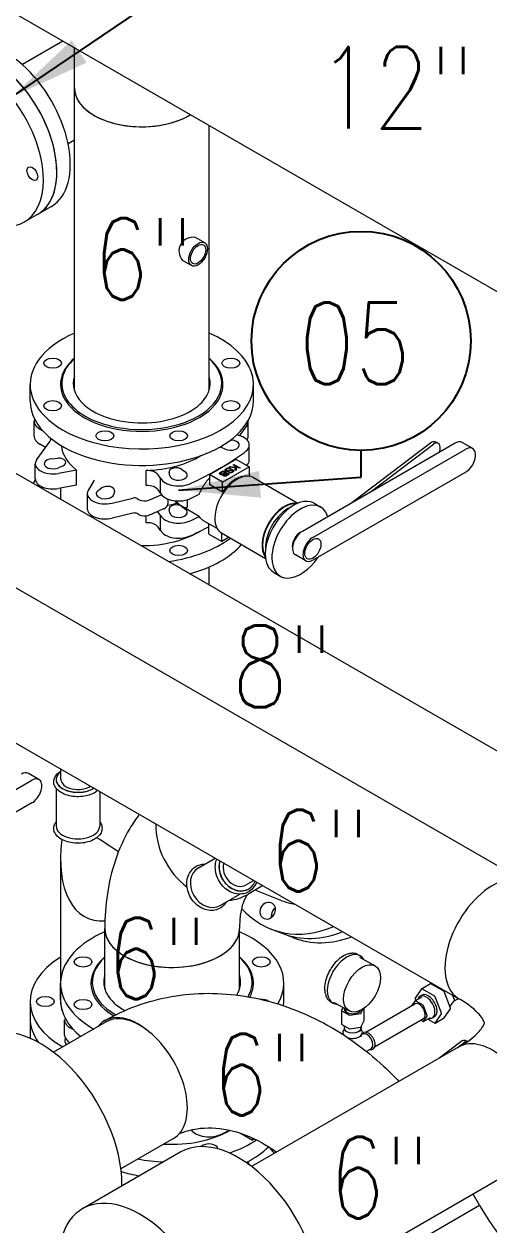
# Model space of a CAD drawing. Header units: millimetres. Extents: x -312439 to 477422, y -331570 to 212570.
# Drawn here: x 346801 to 347513, y 137678 to 139518 of the extents above; entities that cross this region are included whole.
import ezdxf

# ---------------------------------------------------------------- set-up
doc = ezdxf.new("R2010")
doc.units = ezdxf.units.MM
doc.layers.add('ARCONDTEXTO', color=4, linetype='Continuous')
doc.layers.add('TEXTO FORMATO', color=4, linetype='Continuous')
doc.styles.add('ROMAND', font='ROMAND.SHX')
doc.styles.add('ROMANS', font='romans.shx', dxfattribs={"height": 187.5})
doc.dimstyles.new('1-50 (MILIMETRO)', dxfattribs={"dimscale": 0, "dimtxt": 125, "dimasz": 125, "dimexe": 100, "dimexo": 100, "dimgap": 50, "dimtad": 0, "dimdec": 0, "dimzin": 0, "dimdsep": 46, "dimtxsty": 'ROMAND', "dimcen": -390, "dimclrd": 1, "dimclre": 1, "dimclrt": 3, "dimadec": 0, "dimazin": 0, "dimtfac": 1, "dimtdec": 0, "dimtix": 1, "dimtmove": 2, "dimatfit": 2, "dimfxl": 1, "dimtvp": 1, "dimtolj": 1, "dimtzin": 0, "dimarcsym": 0})

msp = doc.modelspace()

# ---------------------------------------------------------------- linework, layer by layer
at = {"color": 5, "linetype": 'Continuous', "lineweight": 0, "extrusion": (4.44089e-16, 0.816497, 0.57735)}
for p, q in [((349969.926, 137696.176), (345822.552, 140090.664)), ((344984.877, 139695.944), (347569.913, 138203.473)), ((344881.815, 139517.435), (347466.851, 138024.964)), ((346860.65, 139491.318), (346798.75, 139455.58)), ((346878.426, 138956.601), (346878.426, 139481.055)), ((347084.551, 138956.601), (347084.551, 139362.048)), ((346878.426, 139339.936), (346868.744, 139334.346)), ((348026.67, 138114.876), (346604.188, 138936.147)), ((347084.551, 138658.809), (347084.551, 138686.229)), ((346857.177, 138376.959), (346857.177, 138373.206)), ((346857.828, 138360.411), (346857.828, 138376.583)), ((346850.514, 138360.411), (346850.514, 138360.2)), ((346850.514, 138347.142), (346850.514, 138288.96)), ((346917.071, 138342.379), (346917.071, 138288.96)), ((347068.092, 138225.374), (347093.911, 138240.281)), ((347153.154, 138206.077), (347141.466, 138199.329)), ((347166.957, 138198.107), (347143.616, 138184.631)), ((347101.37, 138167.734), (347131.563, 138185.166)), ((347144.994, 138192.921), (347145.123, 138192.995)), ((346924.988, 138039.619), (346924.988, 138132.347)), ((347131.112, 138039.619), (347131.112, 138132.347)), ((347324.599, 137973.793), (347399.584, 138017.086)), ((347459.433, 138021.517), (347466.127, 138025.382)), ((347337.642, 137951.201), (347412.628, 137994.494)), ((346926.9, 137989.282), (346846.547, 137942.89)), ((347469.997, 137959.061), (347436.011, 137933.218)), ((347464.127, 137949.451), (347474.291, 137957.179)), ((347479.977, 137959.408), (347476.881, 137960.765)), ((347466.851, 137951.023), (347149.656, 137767.89)), ((347029.962, 137810.773), (346949.609, 137764.381)), ((347041.242, 137790.151), (346890.778, 137703.28)), ((347569.913, 137772.514), (347252.718, 137589.381)), ((347498.362, 137708.471), (347488.518, 137725.521)), ((347319.853, 137605.409), (347498.362, 137708.471))]:
    msp.add_line(p, q, dxfattribs=at)
at = {"color": 4, "linetype": 'Continuous', "lineweight": 0, "extrusion": (4.44089e-16, 0.816497, 0.57735)}
for p, q in [((346843.105, 139238.439), (346801.882, 139214.639)), ((346810.637, 138940.303), (346810.637, 138965.703)), ((347152.34, 138940.303), (347152.34, 138965.703)), ((346816.874, 138886.274), (346816.874, 138909.274)), ((346829.791, 138894.922), (346825.319, 138897.504)), ((347142.139, 138903.044), (347131.012, 138887.453)), ((347144.38, 138886.274), (347144.38, 138909.274)), ((346820.838, 138850.561), (346841.202, 138879.1)), ((347117.556, 138880.648), (347118.92, 138880.55)), ((347434.613, 138875.865), (347430.32, 138877.747)), ((347487.912, 138867.566), (347471.881, 138876.821)), ((346834.245, 138869.35), (346825.319, 138874.504)), ((347108.982, 138866.699), (347102.003, 138869.843)), ((347146.105, 138849.827), (347146.105, 138872.827)), ((347461.165, 138875.76), (347227.338, 138740.76)), ((347243.369, 138731.504), (347477.195, 138866.504)), ((347423.436, 138876.043), (347302.89, 138784.379)), ((347331.006, 138800.612), (347427.729, 138874.161)), ((346818.597, 138821.331), (346818.597, 138844.331)), ((346844.057, 138852.05), (346852.843, 138852.676)), ((346860.974, 138841.343), (346853.994, 138838.199)), ((347084.937, 138827.884), (347125.532, 138851.322)), ((347121.468, 138842.563), (347122.634, 138843.236)), ((347124.575, 138840.77), (347121.468, 138842.563)), ((347122.634, 138843.236), (347131.868, 138837.954)), ((347124.575, 138839.026), (347124.575, 138840.77)), ((347125.532, 138851.322), (347145.829, 138839.603)), ((346881.593, 138834.682), (346854.196, 138829.467)), ((346881.593, 138811.682), (346881.593, 138834.682)), ((346988.316, 138810.994), (346988.316, 138833.994)), ((347010.162, 138822.083), (347006.562, 138827.081)), ((347010.162, 138799.083), (347010.162, 138822.083)), ((347024.36, 138825.956), (347023.276, 138831.029)), ((347042.906, 138835.723), (347048.352, 138831.694)), ((347084.937, 138827.884), (347084.937, 138813.168)), ((347105.234, 138816.165), (347084.937, 138827.884)), ((347100.584, 138829.858), (347100.713, 138830.182)), ((347100.584, 138829.509), (347100.584, 138829.858)), ((347100.627, 138829.385), (347100.584, 138829.509)), ((347100.713, 138829.086), (347100.627, 138829.385)), ((347100.713, 138830.182), (347100.929, 138830.456)), ((347100.843, 138828.762), (347100.713, 138829.086)), ((347101.059, 138828.488), (347100.843, 138828.762)), ((347100.929, 138830.456), (347101.188, 138830.705)), ((347101.749, 138827.989), (347101.059, 138828.488)), ((347101.188, 138830.705), (347101.361, 138830.854)), ((347101.361, 138830.854), (347105.935, 138833.495)), ((347102.526, 138827.641), (347101.749, 138827.989)), ((347102.137, 138829.559), (347102.181, 138829.883)), ((347102.224, 138829.26), (347102.137, 138829.559)), ((347102.181, 138829.883), (347102.396, 138830.157)), ((347102.483, 138828.961), (347102.224, 138829.26)), ((347102.396, 138830.157), (347102.698, 138830.431)), ((347102.828, 138828.712), (347102.483, 138828.961)), ((347103, 138827.516), (347102.526, 138827.641)), ((347102.698, 138830.431), (347105.762, 138832.2)), ((347103.259, 138828.463), (347102.828, 138828.712)), ((347103.475, 138827.441), (347103, 138827.516)), ((347103.734, 138828.338), (347103.259, 138828.463)), ((347103.95, 138827.416), (347103.475, 138827.441)), ((347104.122, 138828.263), (347103.734, 138828.338)), ((347104.985, 138827.516), (347103.95, 138827.416)), ((347104.554, 138828.263), (347104.122, 138828.263)), ((347104.985, 138828.313), (347104.554, 138828.263)), ((347105.417, 138828.463), (347104.985, 138828.313)), ((347105.546, 138827.641), (347104.985, 138827.516)), ((347105.234, 138816.165), (347145.829, 138839.603)), ((347105.33, 138827.167), (347105.46, 138827.491)), ((347105.374, 138826.893), (347105.33, 138827.167)), ((347105.46, 138826.594), (347105.374, 138826.893)), ((347105.891, 138828.637), (347105.417, 138828.463)), ((347105.46, 138827.491), (347105.546, 138827.641)), ((347105.676, 138826.32), (347105.46, 138826.594)), ((347105.935, 138826.071), (347105.676, 138826.32)), ((347105.762, 138832.2), (347108.955, 138830.406)), ((347108.955, 138830.406), (347105.891, 138828.637)), ((347105.935, 138833.495), (347115.169, 138828.214)), ((347106.496, 138825.747), (347105.935, 138826.071)), ((347106.927, 138825.548), (347106.496, 138825.747)), ((347106.754, 138827.491), (347106.798, 138827.715)), ((347106.754, 138827.192), (347106.754, 138827.491)), ((347106.927, 138826.893), (347106.754, 138827.192)), ((347106.798, 138827.715), (347107.013, 138827.989)), ((347107.272, 138826.644), (347106.927, 138826.893)), ((347107.402, 138825.423), (347106.927, 138825.548)), ((347107.013, 138827.989), (347107.359, 138828.239)), ((347107.704, 138826.445), (347107.272, 138826.644)), ((347107.359, 138828.239), (347109.991, 138829.808)), ((347107.919, 138825.324), (347107.402, 138825.423)), ((347108.178, 138826.32), (347107.704, 138826.445)), ((347108.437, 138825.274), (347107.919, 138825.324)), ((347109.128, 138826.32), (347108.178, 138826.32)), ((347108.998, 138825.299), (347108.437, 138825.274)), ((347108.933, 138834.685), (347109.041, 138835.146)), ((347108.955, 138834.199), (347108.933, 138834.685)), ((347109.128, 138833.9), (347108.955, 138834.199)), ((347109.085, 138825.299), (347108.998, 138825.299)), ((347109.041, 138835.146), (347109.279, 138835.557)), ((347109.645, 138825.374), (347109.085, 138825.299)), ((347109.451, 138833.514), (347109.128, 138833.9)), ((347109.645, 138826.42), (347109.128, 138826.32)), ((347109.279, 138835.557), (347109.494, 138835.831)), ((347109.775, 138833.253), (347109.451, 138833.514)), ((347109.494, 138835.831), (347109.775, 138836.093)), ((347110.077, 138826.569), (347109.645, 138826.42)), ((347110.163, 138825.473), (347109.645, 138825.374)), ((347109.775, 138836.093), (347110.293, 138836.516)), ((347110.206, 138833.004), (347109.775, 138833.253)), ((347109.991, 138829.808), (347112.882, 138828.139)), ((347110.552, 138826.744), (347110.077, 138826.569)), ((347110.595, 138825.623), (347110.163, 138825.473)), ((347110.94, 138832.754), (347110.206, 138833.004)), ((347110.293, 138836.516), (347111.069, 138836.965)), ((347110.552, 138835.021), (347110.508, 138834.897)), ((347110.508, 138834.897), (347110.508, 138834.598)), ((347110.508, 138834.598), (347110.638, 138834.324)), ((347110.681, 138835.296), (347110.552, 138835.021)), ((347110.767, 138826.868), (347110.552, 138826.744)), ((347111.026, 138825.822), (347110.595, 138825.623)), ((347110.638, 138834.324), (347110.897, 138834.025)), ((347110.897, 138835.57), (347110.681, 138835.296)), ((347112.882, 138828.139), (347110.767, 138826.868)), ((347111.199, 138835.844), (347110.897, 138835.57)), ((347110.897, 138834.025), (347111.35, 138833.788)), ((347111.415, 138832.63), (347110.94, 138832.754)), ((347115.169, 138828.214), (347111.026, 138825.822)), ((347111.069, 138836.965), (347111.522, 138837.201)), ((347111.587, 138836.118), (347111.199, 138835.844)), ((347111.35, 138833.788), (347111.76, 138833.651)), ((347112.17, 138832.568), (347111.415, 138832.63)), ((347111.522, 138837.201), (347111.997, 138837.401)), ((347111.803, 138836.242), (347111.587, 138836.118)), ((347111.76, 138833.651), (347112.191, 138833.601)), ((347112.321, 138836.491), (347111.803, 138836.242)), ((347111.997, 138837.401), (347112.472, 138837.575)), ((347112.968, 138832.58), (347112.17, 138832.568)), ((347112.191, 138833.601), (347112.666, 138833.626)), ((347113.011, 138836.74), (347112.321, 138836.491)), ((347112.472, 138837.575), (347112.925, 138837.712)), ((347112.666, 138833.626), (347113.205, 138833.714)), ((347112.925, 138837.712), (347113.399, 138837.812)), ((347113.723, 138832.742), (347112.968, 138832.58)), ((347113.658, 138836.915), (347113.011, 138836.74)), ((347113.205, 138833.714), (347113.831, 138833.876)), ((347113.399, 138837.812), (347113.896, 138837.874)), ((347114.306, 138836.965), (347113.658, 138836.915)), ((347113.96, 138832.804), (347113.723, 138832.742)), ((347113.831, 138833.876), (347115.406, 138834.411)), ((347113.896, 138837.874), (347114.565, 138837.886)), ((347117.671, 138834.05), (347113.96, 138832.804)), ((347114.996, 138836.94), (347114.306, 138836.965)), ((347114.306, 138831.011), (347115.428, 138831.658)), ((347114.521, 138830.886), (347114.306, 138831.011)), ((347114.91, 138830.712), (347114.521, 138830.886)), ((347114.565, 138837.886), (347115.298, 138837.862)), ((347115.341, 138830.562), (347114.91, 138830.712)), ((347115.514, 138836.84), (347114.996, 138836.94)), ((347115.298, 138837.862), (347115.816, 138837.762)), ((347116.118, 138830.363), (347115.341, 138830.562)), ((347115.406, 138834.411), (347117.542, 138835.121)), ((347115.428, 138839.026), (347116.808, 138839.823)), ((347124.662, 138838.079), (347115.428, 138839.026)), ((347115.428, 138831.658), (347115.902, 138831.434)), ((347115.988, 138836.666), (347115.514, 138836.84)), ((347115.816, 138837.762), (347116.291, 138837.637)), ((347115.902, 138831.434), (347116.377, 138831.31)), ((347116.506, 138836.466), (347115.988, 138836.666)), ((347116.787, 138830.301), (347116.118, 138830.363)), ((347116.291, 138837.637), (347116.765, 138837.463)), ((347116.377, 138831.31), (347117.11, 138831.235)), ((347117.585, 138837.089), (347116.506, 138836.466)), ((347116.765, 138837.463), (347117.197, 138837.264)), ((347117.24, 138830.313), (347116.787, 138830.301)), ((347116.808, 138839.823), (347124.575, 138839.026)), ((347117.11, 138831.235), (347117.456, 138831.235)), ((347117.197, 138837.264), (347117.585, 138837.089)), ((347117.887, 138830.388), (347117.24, 138830.313)), ((347117.456, 138831.235), (347118.016, 138831.31)), ((347117.542, 138835.121), (347117.801, 138835.171)), ((347117.952, 138834.137), (347117.671, 138834.05)), ((347117.801, 138835.171), (347118.297, 138835.258)), ((347118.124, 138830.425), (347117.887, 138830.388)), ((347118.513, 138834.262), (347117.952, 138834.137)), ((347118.016, 138831.31), (347118.491, 138831.434)), ((347118.577, 138830.537), (347118.124, 138830.425)), ((347118.297, 138835.258), (347118.793, 138835.296)), ((347118.491, 138831.434), (347118.966, 138831.608)), ((347118.793, 138834.299), (347118.513, 138834.262)), ((347118.793, 138830.612), (347118.577, 138830.537)), ((347118.793, 138835.296), (347119.052, 138835.296)), ((347119.44, 138834.249), (347118.793, 138834.299)), ((347119.268, 138830.737), (347118.793, 138830.612)), ((347118.966, 138831.608), (347119.613, 138831.932)), ((347119.052, 138835.296), (347119.742, 138835.221)), ((347119.699, 138830.936), (347119.268, 138830.737)), ((347120.045, 138834.025), (347119.44, 138834.249)), ((347119.613, 138831.932), (347119.958, 138832.181)), ((347120.174, 138831.16), (347119.699, 138830.936)), ((347119.742, 138835.221), (347120.174, 138835.121)), ((347119.958, 138832.181), (347120.368, 138832.593)), ((347120.541, 138833.514), (347120.045, 138834.025)), ((347120.174, 138835.121), (347120.821, 138834.872)), ((347121.166, 138831.733), (347120.174, 138831.16)), ((347120.368, 138832.593), (347120.519, 138832.879)), ((347120.519, 138832.879), (347120.584, 138833.19)), ((347120.584, 138833.19), (347120.541, 138833.514)), ((347120.821, 138834.872), (347121.21, 138834.648)), ((347121.317, 138831.87), (347121.166, 138831.733)), ((347121.21, 138834.648), (347121.576, 138834.386)), ((347121.598, 138832.157), (347121.317, 138831.87)), ((347121.576, 138834.386), (347121.835, 138834.112)), ((347121.727, 138832.306), (347121.598, 138832.157)), ((347121.943, 138832.58), (347121.727, 138832.306)), ((347121.835, 138834.112), (347122.008, 138833.838)), ((347122.073, 138832.854), (347121.943, 138832.58)), ((347122.008, 138833.838), (347122.116, 138833.552)), ((347122.159, 138833.153), (347122.073, 138832.854)), ((347122.116, 138833.552), (347122.159, 138833.153)), ((347124.662, 138833.744), (347124.662, 138838.079)), ((347126.129, 138834.641), (347124.662, 138833.744)), ((347130.702, 138837.282), (347126.085, 138839.898)), ((347126.085, 138839.898), (347126.129, 138834.641)), ((347131.868, 138837.954), (347130.702, 138837.282)), ((347145.829, 138839.603), (347145.829, 138825.373)), ((347152.342, 138823.229), (347220.449, 138783.907)), ((347477.195, 138831.504), (347243.369, 138696.504)), ((346881.593, 138811.682), (346854.196, 138806.467)), ((346857.789, 138790.303), (346857.789, 138807.151)), ((346908.534, 138819.128), (346899.5, 138803.31)), ((346914.625, 138803.194), (346920.071, 138807.223)), ((347010.162, 138799.083), (347006.562, 138804.081)), ((347084.937, 138813.168), (347105.234, 138801.449)), ((347105.234, 138801.449), (347105.234, 138816.165)), ((346898.137, 138798.409), (346898.137, 138775.409)), ((346936.037, 138784.051), (346967.961, 138791.646)), ((346939.701, 138802.529), (346938.617, 138797.456)), ((346974.624, 138790.877), (346977.682, 138789.111)), ((347008.713, 138795.604), (347011.616, 138796.882)), ((347021.614, 138790.11), (347021.614, 138783.047)), ((346967.961, 138768.646), (346936.037, 138761.051)), ((346977.682, 138766.111), (346974.624, 138767.877)), ((347010.162, 138765.083), (347006.562, 138770.081)), ((347015.057, 138775.397), (347008.713, 138772.604)), ((347024.36, 138768.956), (347023.276, 138774.029)), ((347069.523, 138763.49), (347034.424, 138783.755)), ((347042.906, 138778.723), (347048.352, 138774.694)), ((347245.291, 138783.705), (347255.305, 138777.822)), ((346988.316, 138753.994), (346988.316, 138764.462)), ((347010.162, 138742.083), (347010.162, 138765.083)), ((347096.928, 138744.913), (347076.127, 138756.923)), ((347083.842, 138752.469), (347083.842, 138737.026)), ((347010.162, 138742.083), (347006.562, 138747.081)), ((347083.842, 138737.026), (347104.139, 138725.308)), ((347103.352, 138738.376), (347171.034, 138699.3)), ((347104.139, 138725.308), (347104.139, 138737.922)), ((347115.063, 138731.615), (347104.139, 138725.308)), ((347232.652, 138695.443), (347216.622, 138704.698)), ((347183.252, 138678.106), (347193.265, 138672.223)), ((346824.017, 138360.766), (346807.986, 138370.021)), ((346579.474, 138224.704), (346813.3, 138359.704)), ((346813.3, 138324.704), (346579.474, 138189.704)), ((346857.177, 138239.219), (346857.177, 138020.703)), ((347195.994, 138175.005), (347154.848, 138191.116)), ((347212.727, 138118.472), (347179.025, 138131.669)), ((347297.9, 138093.533), (347299.589, 138093.93)), ((347312.163, 138092.542), (347315.795, 138090.445)), ((347314.839, 138088.788), (347338.479, 138075.139)), ((346857.198, 138023.32), (346857.198, 138048.72)), ((347198.902, 138023.32), (347198.902, 138048.72)), ((347262.456, 138032.142), (347262.956, 138030.481)), ((347409.486, 138039.885), (347399.69, 138025.949)), ((347409.611, 138040.001), (347423.467, 138048.001)), ((347429.758, 138028.635), (347410.167, 138039.946)), ((347443.615, 138036.635), (347424.023, 138047.946)), ((347434.599, 138041.84), (347436.11, 138042.712)), ((347454.092, 138010.54), (347444.296, 138035.787)), ((346810.637, 138020.703), (346810.637, 137969.903)), ((347270.445, 138020.286), (347274.078, 138018.188)), ((347275.034, 138019.845), (347298.675, 138006.196)), ((347399.676, 138021.642), (347394.349, 138014.064)), ((347399.69, 138025.041), (347400.753, 138022.299)), ((347399.775, 138021.734), (347410.487, 138027.919)), ((347411.995, 138014.891), (347400.217, 138021.69)), ((347410.456, 138030.255), (347407.312, 138028.44)), ((347418.426, 137999.039), (347412.537, 138014.217)), ((347440.236, 138002.54), (347430.44, 138027.787)), ((347453.028, 138013.282), (347454.007, 138013.847)), ((347454.106, 138013.939), (347459.995, 138022.317)), ((347459.995, 138023.039), (347457.053, 138030.62)), ((347287.228, 138006.902), (347287.228, 137985.902)), ((347289.364, 138011.572), (347287.258, 138007.034)), ((347287.487, 138006.54), (347299.264, 137999.741)), ((347294.19, 138004.563), (347294.19, 138008.786)), ((347300.119, 137999.608), (347316.208, 138002.097)), ((347314.212, 138004.563), (347314.212, 138006.041)), ((347316.833, 138002.458), (347319.835, 138008.927)), ((347321.174, 138009.806), (347321.174, 137990.879)), ((347412.437, 137989.847), (347423.15, 137996.031)), ((347412.537, 137989.939), (347418.426, 137998.317)), ((347429.469, 137997.325), (347426.325, 137995.51)), ((347430.315, 137987.58), (347444.171, 137995.58)), ((347430.44, 137987.696), (347440.236, 138001.632)), ((347444.296, 137995.696), (347454.092, 138009.632)), ((346863.436, 137969.292), (346863.436, 137992.292)), ((346876.352, 137977.94), (346871.881, 137980.521)), ((347287.487, 137985.54), (347299.264, 137978.741)), ((347291.157, 137983.421), (347291.157, 137980.147)), ((347292.995, 137976.293), (347292.995, 137974.955)), ((347300.119, 137978.608), (347316.208, 137981.097)), ((347315.407, 137976.293), (347315.407, 137974.955)), ((347316.833, 137981.458), (347321.144, 137990.747)), ((347317.244, 137982.345), (347317.244, 137980.147)), ((347408.324, 137992.01), (347411.995, 137989.891)), ((347419.182, 137993.741), (347429.758, 137987.635)), ((346871.885, 137957.519), (346871.881, 137957.521)), ((347317.244, 137968.255), (347317.244, 137968.871)), ((347319.33, 137970.751), (347318.098, 137970.04)), ((347332.373, 137948.159), (347325.466, 137944.172)), ((347132.502, 137818.832), (347150.701, 137808.325)), ((347150.701, 137808.325), (347150.701, 137811.678)), ((347153.918, 137810.183), (347150.701, 137808.325))]:
    msp.add_line(p, q, dxfattribs=at)
at = {"color": 5, "linetype": 'Continuous', "lineweight": 0, "extrusion": (1.66533e-16, 0.816497, 0.57735)}
for p, q in [((347077.79, 139182.657), (347063.809, 139190.73)), ((347057.643, 139147.762), (347043.684, 139155.821))]:
    msp.add_line(p, q, dxfattribs=at)
at = {"color": 5, "linetype": 'Continuous', "lineweight": 0}
msp.add_arc((347059.675, 139169.852), 21.283, 78.801521, 221.198479, dxfattribs=at)
at = {"color": 4, "linetype": 'Continuous', "lineweight": 0}
for centre, major_axis, ratio, start_param, end_param in [((346772.989, 139359.884), (-70.117, 121.446), 0.57735027, 3.14159265, 6.28318531), ((346752.377, 139347.984), (-70.117, 121.446), 0.57735027, 3.14159265, 6.28318531), ((346752.377, 139347.984), (70.117, -121.446), 0.57735027, 0.78539816, 3.14159265), ((346731.766, 139336.084), (70.117, -121.446), 0.57735027, 0.78539816, 3.9923619), ((346752.377, 139347.984), (70.117, -121.446), 0.57735027, 0, 0.78539816), ((346731.766, 139336.084), (70.117, -121.446), 0.57735027, 5.49856965, 7.06858347), ((346981.488, 138965.703), (-170.852, 0), 0.57735027, 5.35992847, 7.46128255), ((346981.488, 138965.703), (-170.852, 0), 0.57735027, 1.17809725, 4.06484949), ((346981.488, 138965.703), (-124.312, 0), 0.57735027, 5.68982069, 7.46128255), ((346981.488, 138965.703), (-124.312, 0), 0.57735027, 1.17809725, 3.73495727), ((346981.488, 138967.303), (122.352, 0), 0.57735027, 2.57241108, 4.3196899), ((346981.488, 138967.303), (122.352, 0), 0.57735027, 4.3196899, 6.85236688), ((346981.488, 138940.303), (170.852, 0), 0.57735027, 3.14159265, 4.3196899), ((346981.488, 138940.303), (170.852, 0), 0.57735027, 4.3196899, 6.28318531), ((346845.706, 138909.274), (-28.832, 0), 0.57735027, 6.07800001, 7.06858347), ((347117.27, 138909.274), (27.109, 0), 0.57735027, 5.87376873, 6.35596808), ((346845.706, 138886.274), (-28.832, 0), 0.57735027, 0, 0.78539816), ((346824.216, 138883.141), (18.371, 0), 0.57735027, 5.89239761, 6.25776112), ((347117.27, 138872.831), (13.472, 0), 0.57735027, 4.04975631, 7.73121456), ((347117.299, 138872.827), (28.806, 0), 0.57735027, 5.55071488, 7.51444614), ((347117.27, 138886.274), (27.109, 0), 0.57735027, 5.92209885, 6.28318531), ((347423.436, 138862.043), (6.884, 15.704), 0.49374699, 0, 0.7260513), ((347427.729, 138860.161), (-6.884, -15.704), 0.49374699, 1.89671174, 3.86764395), ((347461.165, 138858.26), (10.717, 18.562), 0.57735027, 0, 0.78539816), ((346981.488, 138876.803), (-123.699, 0), 0.57735027, 0.06591002, 0.63077855), ((346732.073, 139049.303), (520.517, 0), 0.57735027, 5.38654819, 5.60902609), ((347108.784, 138874.86), (-11.023, 0), 0.57735027, 0.84771051, 0.90816366), ((347477.195, 138849.004), (-10.717, -18.562), 0.57735027, 0.78539816, 3.92699082), ((346845.706, 138844.331), (-27.109, 0), 0.57735027, 5.87376873, 8.17248894), ((346845.706, 138844.331), (-13.472, 0), 0.57735027, 4.83515448, 8.51661272), ((346854.193, 138846.36), (11.023, 0), 0.57735027, 5.37502007, 7.97674713), ((346981.488, 138905.303), (123.699, 0), 0.57735027, 4.76761506, 5.53401992), ((347117.299, 138849.827), (28.806, 0), 0.57735027, 5.7666453, 6.28318531), ((346989.33, 138823.403), (-18.371, 0), 0.57735027, 3.49571793, 4.76761506), ((347037.738, 138826.892), (-28.806, 0), 0.57735027, 0.29334342, 2.30326676), ((347034.216, 138831.808), (11.023, 0), 0.57735027, 0.66263109, 3.26435815), ((347037.731, 138826.909), (-13.472, 0), 0.57735027, 0.1227655, 3.80422374), ((347127.847, 138780.803), (-24.495, -42.426), 0.57735027, 3.14159265, 5.49778714), ((347124.984, 138782.455), (23.27, 40.305), 0.57735027, 0.38720776, 1.42907029), ((346981.488, 138790.303), (170.852, 0), 0.57735027, 2.83373505, 2.89844063), ((346845.706, 138821.331), (-27.109, 0), 0.57735027, 0, 1.88930363), ((346925.246, 138798.409), (27.109, 0), 0.57735027, 2.82308535, 5.12180556), ((346925.246, 138798.409), (-13.472, 0), 0.57735027, 5.62055264, 9.30201088), ((346928.761, 138803.308), (11.023, 0), 0.57735027, 6.16041823, 8.76214529), ((346989.33, 138800.403), (-18.371, 0), 0.57735027, 3.49571793, 4.76761506), ((346981.488, 138790.303), (-123.699, 0), 0.57735027, 0, 0.0080523), ((346970.294, 138788.377), (6.124, 0), 0.57735027, 0.78539816, 1.96158402), ((346985.476, 138793.611), (11.023, 0), 0.57735027, 3.92699082, 5.35442967), ((346693.212, 139032.347), (517.381, 0), 0.57735027, 5.3282352, 5.36820235), ((347037.738, 138803.892), (-28.806, 0), 0.57735027, 0.29334342, 2.30326676), ((346732.073, 139026.303), (520.517, 0), 0.57735027, 5.38654819, 5.41773628), ((347200.096, 138739.089), (-24.495, -42.426), 0.57735027, 3.33709046, 6.06401097), ((347214.271, 138730.905), (-31.02, -52.799), 0.58236072, 3.14159265, 5.50218352), ((347224.285, 138725.022), (-31.02, -52.799), 0.58236072, 2.65256236, 5.50218352), ((346925.246, 138775.409), (-27.109, 0), 0.57735027, 0, 1.98021291), ((346970.294, 138765.377), (-6.124, 0), 0.57735027, 3.92699082, 5.10317667), ((346693.212, 139009.347), (-517.381, 0), 0.57735027, 2.18664254, 2.22660969), ((346989.33, 138766.403), (-18.371, 0), 0.57735027, 3.49571793, 3.61716538), ((347004.952, 138783.047), (16.663, 0), 0.57735027, 5.36396925, 6.28318531), ((346981.488, 138848.303), (123.699, 0), 0.57735027, 5.03823356, 5.15460219), ((347034.216, 138774.808), (11.023, 0), 0.57735027, 0.66263109, 3.26435815), ((347037.731, 138769.909), (-13.472, 0), 0.57735027, 0.1227655, 3.80422374), ((346832.978, 138951.045), (233.085, -175.431), 0.1043952, 5.90574205, 5.96190086), ((347200.096, 138739.089), (23.921, 41.432), 0.57735027, 0.78539816, 2.87356516), ((347204.832, 138736.355), (-23.921, -41.432), 0.57735027, 3.80599304, 5.57222219), ((347200.096, 138739.089), (23.921, 41.432), 0.57735027, 0.24308274, 0.78539816), ((346985.476, 138770.611), (-11.023, 0), 0.57735027, 0.78539816, 2.21283701), ((346989.33, 138743.403), (-18.371, 0), 0.57735027, 3.49571793, 4.76761506), ((347037.738, 138769.892), (-28.806, 0), 0.57735027, 0.29334342, 2.30326676), ((346732.073, 138992.303), (520.517, 0), 0.57735027, 5.38654819, 5.41773628), ((347127.847, 138780.803), (-24.495, -42.426), 0.57735027, 5.49778714, 6.28318531), ((346981.488, 138790.303), (-123.699, 0), 0.57735027, 1.56274403, 2.40038288), ((347037.738, 138746.892), (-28.806, 0), 0.57735027, 0.29334342, 2.30326676), ((346981.488, 138790.303), (170.852, 0), 0.57735027, 4.95554101, 5.63029976), ((346732.073, 138969.303), (520.517, 0), 0.57735027, 5.38654819, 5.45444746), ((347227.338, 138723.26), (-10.717, -18.562), 0.57735027, 3.92699082, 6.28318531), ((347224.285, 138725.022), (-8.773, -15.195), 0.57735027, 3.92699082, 5.49778714), ((347243.369, 138714.004), (10.717, 18.562), 0.57735027, 0.78539816, 3.92699082), ((346981.488, 138764.903), (-170.852, 0), 0.57735027, 2.01566909, 2.67581256), ((347224.285, 138725.022), (-8.773, -15.195), 0.57735027, 5.49778714, 5.72091355), ((347214.271, 138730.905), (-31.02, -52.799), 0.58236072, 5.50218352, 6.28318531), ((347224.285, 138725.022), (-31.02, -52.799), 0.58236072, 5.50218352, 7.74056361), ((346797.27, 138351.46), (10.717, 18.562), 0.57735027, 0, 0.78539816), ((346813.3, 138342.204), (-10.717, -18.562), 0.57735027, 0.78539816, 3.92699082), ((346981.488, 138205.887), (-123.988, 91.599), 0.09789593, 5.07637378, 5.37127964), ((346981.488, 138329.704), (-83.802, -180.843), 0.50772236, 5.27713604, 6.5527375), ((347241.319, 138290.759), (62.293, 159.091), 0.81338956, 2.7483145, 3.82841939), ((347191.091, 138153.125), (-4.957, -12.659), 0.81338956, 4.09998447, 5.32479349), ((347191.091, 138153.125), (4.957, 12.659), 0.81338956, 0.95839181, 1.44815805), ((347191.091, 138153.125), (4.957, 12.659), 0.81338956, 1.44815805, 2.18320084), ((347028.05, 138048.72), (-170.852, 0), 0.57735027, 5.35992847, 7.0760332), ((347028.05, 138048.72), (-170.852, 0), 0.57735027, 2.81332664, 4.06484949), ((347258.17, 138284.161), (-62.293, -159.091), 0.81338956, 0, 0.66458415), ((347258.17, 138284.161), (62.293, 159.091), 0.81338956, 3.14159265, 3.8061768), ((347275.02, 138277.563), (-62.293, -159.091), 0.81338956, 0, 0.64183723), ((346981.488, 138020.703), (-170.852, 0), 0.57735027, 5.52720378, 7.06789303), ((347028.05, 138048.72), (-124.312, 0), 0.57735027, 5.68982069, 7.05266868), ((347028.05, 138050.32), (122.352, 0), 0.57735027, 2.57241108, 3.92902038), ((347028.05, 138048.72), (-124.312, 0), 0.57735027, 2.84096548, 3.73495727), ((347028.05, 138050.32), (122.352, 0), 0.57735027, 5.96090215, 6.85236688), ((347294.937, 138054.317), (-20.859, -36.128), 0.57735027, 2.83755943, 6.58721853), ((347416.819, 138011.975), (-9.506, 16.465), 0.57735027, 2.67421922, 6.75055874), ((347410.167, 138039.038), (-0.556, 0.963), 0.57735027, 5.49778714, 6.54498469), ((347419.963, 138013.79), (-9.506, 16.465), 0.57735027, 3.14159265, 6.28318531), ((347424.023, 138047.038), (-0.556, 0.963), 0.57735027, 5.49778714, 6.28318531), ((347443.615, 138035.727), (-0.556, 0.963), 0.57735027, 4.45058959, 5.49778714), ((346981.488, 138020.703), (-124.312, 0), 0.57735027, 0, 0.21626343), ((346981.488, 138020.703), (124.312, 0), 0.57735027, 3.14159265, 3.35785608), ((347028.05, 138023.32), (170.852, 0), 0.57735027, 3.14159265, 3.75146166), ((347028.05, 138023.32), (170.852, 0), 0.57735027, 6.19075893, 6.28318531), ((347400.371, 138025.102), (-0.556, 0.963), 0.57735027, 0.26179939, 1.30899694), ((347406.106, 138005.79), (6.522, -11.296), 0.57735027, 0.78539816, 3.14159265), ((347400.217, 138020.968), (-0.442, 0.766), 0.57735027, 5.49778714, 6.54498469), ((347411.995, 138014.168), (-0.442, 0.766), 0.57735027, 4.45058959, 5.49778714), ((347429.758, 138027.727), (-0.556, 0.963), 0.57735027, 4.45058959, 5.49778714), ((347453.564, 138014.613), (0.442, -0.766), 0.57735027, 0, 0.26179939), ((347459.453, 138022.991), (0.442, -0.766), 0.57735027, 0.26179939, 1.30899694), ((346981.488, 137995.303), (-170.852, 0), 0.57735027, 0, 0.385277), ((346981.488, 137995.303), (170.852, 0), 0.57735027, 3.14159265, 3.52686965), ((346892.268, 137992.292), (-28.832, 0), 0.57735027, 6.07800001, 7.06858347), ((347288.112, 138006.902), (-0.885, 0), 0.57735027, 6.02138592, 7.06858347), ((347304.201, 138009.391), (-13.044, 0), 0.57735027, 6.1406542, 7.06858347), ((347304.201, 138001.147), (-13.044, 0), 0.57735027, 5.58729331, 5.70398442), ((347304.201, 138009.391), (-13.044, 0), 0.57735027, 0.78539816, 2.83635109), ((347299.89, 138000.102), (0.885, 0), 0.57735027, 3.92699082, 4.97418837), ((347304.201, 138001.147), (-13.044, 0), 0.57735027, 3.72079354, 3.83748465), ((347315.979, 138002.591), (0.885, 0), 0.57735027, 4.97418837, 6.02138592), ((347406.106, 138005.79), (6.522, -11.296), 0.57735027, 0, 0.78539816), ((347417.884, 137998.991), (0.442, -0.766), 0.57735027, 0.26179939, 1.30899694), ((347439.554, 138002.479), (0.556, -0.963), 0.57735027, 0.26179939, 1.30899694), ((347443.615, 137996.543), (0.556, -0.963), 0.57735027, 0, 0.26179939), ((347453.411, 138010.479), (0.556, -0.963), 0.57735027, 0.26179939, 1.30899694), ((347288.112, 137985.902), (-0.885, 0), 0.57735027, 0, 0.78539816), ((347304.201, 137980.147), (-13.044, 0), 0.57735027, 0, 3.14159265), ((347299.89, 137979.102), (0.885, 0), 0.57735027, 3.92699082, 4.97418837), ((347315.979, 137981.591), (0.885, 0), 0.57735027, 4.97418837, 6.02138592), ((347320.29, 137990.879), (0.885, 0), 0.57735027, 6.02138592, 6.28318531), ((347411.995, 137990.613), (0.442, -0.766), 0.57735027, 5.49778714, 6.54498469), ((347429.758, 137988.543), (0.556, -0.963), 0.57735027, 5.49778714, 6.54498469), ((346981.488, 137969.903), (-170.852, 0), 0.57735027, 0, 0.05749187), ((346877.132, 137960.453), (-13.595, 0), 0.57735027, 5.82145778, 7.05990615), ((346892.268, 137969.292), (-28.832, 0), 0.57735027, 0, 0.78539816), ((347325.852, 137959.455), (6.522, -11.296), 0.57735027, 0, 3.14159265), ((347028.05, 137873.32), (-123.699, 0), 0.57735027, 1.46722386, 2.3663868), ((347084.299, 137829.91), (-28.806, 0), 0.57735027, 0.35488647, 2.30326676), ((347084.527, 137794.6), (13.595, 0), 0.57735027, 0.03848366, 2.6341701), ((347028.05, 137873.32), (170.852, 0), 0.57735027, 5.24978384, 5.56823177), ((347028.05, 137847.92), (-170.852, 0), 0.57735027, 2.29474424, 2.6134875), ((347028.05, 137873.32), (170.852, 0), 0.57735027, 4.40080347, 4.6356267), ((347028.05, 137750.32), (122.352, 0), 0.57735027, 0.30492203, 0.35443882), ((347028.05, 137748.72), (-124.312, 0), 0.57735027, 3.44405748, 3.52007633), ((347028.05, 137847.92), (-170.852, 0), 0.57735027, 1.09715682, 1.27323914)]:
    msp.add_ellipse(centre, major_axis=major_axis, ratio=ratio, start_param=start_param, end_param=end_param, dxfattribs=at)
at = {"color": 5, "linetype": 'Continuous', "lineweight": 0}
for centre, major_axis, ratio, start_param, end_param in [((346981.488, 139419.877), (-103.062, 0), 0.57735027, 0, 0.78539816), ((346981.488, 139419.877), (103.062, 0), 0.57735027, 3.14159265, 5.49778714), ((346981.488, 139419.877), (-103.062, 0), 0.57735027, 0.78539816, 2.37609433), ((346981.488, 139419.877), (103.062, 0), 0.57735027, 5.49778714, 5.51768699), ((346981.488, 138967.303), (104.716, 0), 0.57735027, 2.96365333, 4.3196899), ((346981.488, 138967.303), (104.716, 0), 0.57735027, 4.3196899, 6.46112463), ((346883.793, 138360.411), (33.279, 0), 0.57735027, 2.46581343, 5.54128801), ((346883.793, 138360.2), (33.279, 0), 0.57735027, 3.14159265, 5.54905032), ((346883.793, 138360.411), (25.965, 0), 0.57735027, 3.14159265, 5.55355309), ((346883.793, 138288.96), (33.279, 0), 0.57735027, 3.14159265, 6.28318531), ((347092.085, 138273.886), (-51.531, 89.255), 0.81649658, 0.93681504, 2.04522251), ((347128.484, 138221.815), (-16.639, 28.82), 0.81651225, 0.66042156, 3.71211241), ((347128.355, 138221.741), (-16.639, 28.82), 0.81651225, 0.65594117, 3.14159265), ((347084.731, 138196.554), (-16.639, 28.82), 0.81651225, 0, 3.14159265), ((347128.484, 138221.815), (-12.982, 22.486), 0.81651225, 0.67309628, 3.14159265), ((347518.382, 138114.218), (51.531, 89.255), 0.57735027, 0, 2.35619449), ((347518.382, 138114.218), (-51.531, -89.255), 0.57735027, 3.14159265, 5.49778714), ((347092.085, 138273.886), (-51.531, 89.255), 0.81649658, 2.78483015, 3.14159265), ((347241.319, 138290.759), (45.325, 115.754), 0.81338956, 3.14159265, 3.34232987), ((347267.678, 138155.5), (4.957, 12.659), 0.81338956, 2.90878385, 3.1291249), ((347028.05, 138132.347), (-103.062, 0), 0.57735027, 0, 0.78539816), ((347028.05, 138132.347), (-103.062, 0), 0.57735027, 0, 3.14159265), ((347028.05, 138132.347), (-103.062, 0), 0.57735027, 0.78539816, 3.14159265), ((347518.382, 138114.218), (51.531, 89.255), 0.57735027, 2.35619449, 3.14159265), ((347518.382, 138114.218), (-51.531, -89.255), 0.57735027, 5.49778714, 6.28318531), ((347028.05, 138050.32), (104.716, 0), 0.57735027, 2.96365333, 3.94727961), ((347028.05, 138050.32), (104.716, 0), 0.57735027, 5.94933431, 6.46112463), ((347164.398, 138016.113), (-13.595, 0), 0.57735027, 3.85390064, 4.75955371), ((346976.192, 137901.87), (51.531, -89.255), 0.57735027, 2.13083621, 3.37164183), ((346978.431, 137900.028), (-51.531, 89.255), 0.57735027, 3.14159265, 6.28318531), ((346826.407, 137812.256), (88.273, -152.894), 0.57735027, 0.78539816, 3.14159265), ((347518.382, 137861.768), (-51.531, 89.255), 0.57735027, 3.14159265, 6.28318531), ((347469.997, 137945.061), (6.884, 15.704), 0.49374699, 0, 0.7260513), ((347474.291, 137943.179), (-6.884, -15.704), 0.49374699, 3.31530315, 3.86764395), ((347129.516, 137637.256), (88.273, -152.894), 0.57735027, 0.78539816, 3.14159265), ((346778.635, 138052.32), (520.517, 0), 0.57735027, 5.38654819, 5.41739009), ((347028.05, 137748.72), (-170.852, 0), 0.57735027, 3.55242057, 3.66298079), ((346826.407, 137812.256), (88.273, -152.894), 0.57735027, 0.77148817, 0.78539816), ((346979.052, 137550.386), (88.273, -152.894), 0.57735027, 0.78539816, 4.08902848)]:
    msp.add_ellipse(centre, major_axis=major_axis, ratio=ratio, start_param=start_param, end_param=end_param, dxfattribs=at)
at = {"color": 4, "linetype": 'Continuous', "lineweight": 0}
for centre, major_axis, ratio in [((346814.038, 139288.584), (-5.818, 10.076), 0.57735027), ((346845.141, 138998.31), (-13.595, 0), 0.57735027), ((347117.836, 138998.31), (-13.595, 0), 0.57735027), ((346845.141, 138933.095), (-13.595, 0), 0.57735027), ((347117.836, 138933.095), (-13.595, 0), 0.57735027), ((346925.011, 138886.982), (-13.595, 0), 0.57735027), ((347037.966, 138886.982), (-13.595, 0), 0.57735027), ((347243.369, 138714.004), (-8.773, -15.195), 0.57735027), ((347037.966, 138711.582), (13.595, 0), 0.57735027), ((347174.24, 138159.723), (4.957, 12.659), 0.81338956), ((346891.702, 138081.327), (-13.595, 0), 0.57735027), ((347164.398, 138081.327), (-13.595, 0), 0.57735027), ((347318.577, 138040.668), (-19.902, -34.471), 0.57735027), ((346833.907, 138020.703), (-13.595, 0), 0.57735027), ((346891.702, 138016.113), (-13.595, 0), 0.57735027)]:
    msp.add_ellipse(centre, major_axis=major_axis, ratio=ratio, dxfattribs=at)
at = {"color": 5, "linetype": 'Continuous', "lineweight": 0}
for major_axis in [(-10.074, -17.448), (-8.236, -14.266)]:
    msp.add_ellipse((347067.717, 139165.209), major_axis=major_axis, ratio=0.57735027, dxfattribs=at)
at = {"color": 4, "linetype": 'Continuous', "lineweight": 0}
for points, knots in [([(347069.523, 138797.49), (347069.676, 138797.893), (347069.834, 138798.296), (347070.554, 138800.086), (347071.161, 138801.465), (347072.459, 138804.186), (347073.15, 138805.526), (347074.596, 138808.146), (347075.351, 138809.425), (347076.904, 138811.901), (347077.728, 138813.14), (347079.461, 138815.594), (347080.369, 138816.809), (347082.255, 138819.189), (347083.233, 138820.355), (347084.47, 138821.746), (347084.703, 138822.005), (347084.937, 138822.261)], [16.86611806, 16.86611806, 16.86611806, 16.86611806, 17.90289885, 17.90289885, 21.48347862, 21.48347862, 25.06405839, 25.06405839, 28.64463816, 28.64463816, 32.22521015, 32.22521015, 35.80578215, 35.80578215, 39.38635414, 39.38635414, 40.21192165, 40.21192165, 40.21192165, 40.21192165]), ([(347032.212, 138787.57), (347032.497, 138786.966), (347032.804, 138786.375), (347033.532, 138785.094), (347033.964, 138784.412), (347034.424, 138783.755)], [12.42205879, 12.42205879, 12.42205879, 12.42205879, 14.47539289, 14.47539289, 16.98652366, 16.98652366, 16.98652366, 16.98652366]), ([(347042.906, 138778.995), (347042.87, 138779.01), (347042.833, 138779.025), (347042.549, 138779.148), (347042.284, 138779.284), (347041.737, 138779.6), (347041.442, 138779.787), (347040.831, 138780.211), (347040.515, 138780.447), (347039.884, 138780.95), (347039.57, 138781.218), (347038.963, 138781.764), (347038.672, 138782.043), (347038.111, 138782.607), (347037.835, 138782.901), (347037.309, 138783.492), (347037.059, 138783.789), (347036.342, 138784.686), (347035.909, 138785.293), (347035.211, 138786.387), (347034.931, 138786.867), (347034.673, 138787.355)], [19.08025865, 19.08025865, 19.08025865, 19.08025865, 19.22379089, 19.22379089, 20.17147234, 20.17147234, 21.11915379, 21.11915379, 22.06683524, 22.06683524, 23.01451669, 23.01451669, 23.96219814, 23.96219814, 24.9859948, 24.9859948, 26.00979146, 26.00979146, 28.05738477, 28.05738477, 29.62213434, 29.62213434, 29.62213434, 29.62213434]), ([(347051.199, 138789.189), (347051.201, 138788.448), (347051.201, 138787.734), (347051.201, 138787.054), (347051.201, 138785.841), (347051.201, 138784.64), (347051.181, 138782.384), (347051.163, 138781.33), (347051.077, 138779.94), (347051.038, 138779.509), (347050.929, 138778.723), (347050.858, 138778.367), (347050.668, 138777.745), (347050.548, 138777.478), (347050.234, 138777.051), (347050.04, 138776.889), (347049.654, 138776.751), (347049.502, 138776.722), (347049.155, 138776.716), (347048.959, 138776.738), (347048.619, 138776.819), (347048.489, 138776.858), (347048.352, 138776.907)], [-2.04042132, -2.04042132, -2.04042132, -2.04042132, 0, 0, 0, 3.63980267, 3.63980267, 7.27960534, 7.27960534, 9.09950667, 9.09950667, 10.919408, 10.919408, 12.73930934, 12.73930934, 14.55921067, 14.55921067, 15.49032088, 15.49032088, 16.42143109, 16.42143109, 16.95687667, 16.95687667, 16.95687667, 16.95687667]), ([(347076.127, 138756.923), (347075.351, 138757.371), (347074.596, 138757.887), (347073.15, 138759.053), (347072.459, 138759.703), (347071.161, 138761.132), (347070.554, 138761.91), (347069.834, 138762.991), (347069.676, 138763.238), (347069.523, 138763.49)], [200.51221831, 200.51221831, 200.51221831, 200.51221831, 204.09279808, 204.09279808, 207.67337785, 207.67337785, 211.25395762, 211.25395762, 212.29073841, 212.29073841, 212.29073841, 212.29073841]), ([(347297.9, 138093.533), (347294.925, 138092.834), (347291.835, 138091.505), (347285.694, 138087.726), (347282.643, 138085.27), (347276.904, 138079.491), (347274.215, 138076.171), (347269.464, 138069.004), (347267.403, 138065.158), (347264.111, 138057.324), (347262.881, 138053.336), (347261.382, 138045.61), (347261.113, 138041.873), (347261.501, 138036.197), (347261.872, 138034.079), (347262.456, 138032.142)], [1.28253425, 1.28253425, 1.28253425, 1.28253425, 1.6036259, 1.6036259, 1.92681752, 1.92681752, 2.2495613, 2.2495613, 2.5719277, 2.5719277, 2.89437463, 2.89437463, 3.21731269, 3.21731269, 3.42985473, 3.42985473, 3.42985473, 3.42985473]), ([(347312.163, 138092.542), (347311.463, 138092.946), (347310.73, 138093.289), (347309.2, 138093.852), (347308.405, 138094.071), (347306.761, 138094.384), (347305.912, 138094.477), (347304.171, 138094.537), (347303.278, 138094.503), (347301.458, 138094.31), (347300.53, 138094.151), (347299.589, 138093.93)], [0.785398163, 0.785398163, 0.785398163, 0.785398163, 0.884825379, 0.884825379, 0.984252594, 0.984252594, 1.083679809, 1.083679809, 1.183107025, 1.183107025, 1.28253424, 1.28253424, 1.28253424, 1.28253424]), ([(347262.956, 138030.481), (347263.235, 138029.556), (347263.561, 138028.672), (347264.305, 138026.999), (347264.722, 138026.209), (347265.645, 138024.731), (347266.15, 138024.043), (347267.242, 138022.776), (347267.83, 138022.196), (347269.082, 138021.153), (347269.746, 138020.689), (347270.445, 138020.286)], [3.42985474, 3.42985474, 3.42985474, 3.42985474, 3.529281956, 3.529281956, 3.628709171, 3.628709171, 3.728136386, 3.728136386, 3.827563602, 3.827563602, 3.926990817, 3.926990817, 3.926990817, 3.926990817]), ([(347291.506, 137978.418), (347291.201, 137978.104), (347290.921, 137977.774), (347290.01, 137976.511), (347289.556, 137975.475), (347289.25, 137973.458), (347289.325, 137972.498), (347289.877, 137970.708), (347290.34, 137969.877), (347290.941, 137969.13)], [3.415999309, 3.415999309, 3.415999309, 3.415999309, 3.532153583, 3.532153583, 3.839529909, 3.839529909, 4.103139392, 4.103139392, 4.361961233, 4.361961233, 4.361961233, 4.361961233]), ([(347314.343, 137966.539), (347315.546, 137967.234), (347316.586, 137968.07), (347318.136, 137969.946), (347318.678, 137970.975), (347319.137, 137973.008), (347319.131, 137973.984), (347318.685, 137975.847), (347318.251, 137976.729), (347317.43, 137977.833), (347317.174, 137978.132), (347316.896, 137978.418)], [0, 0, 0, 0, 0.34048244, 0.34048244, 0.65554533, 0.65554533, 0.92276419, 0.92276419, 1.19075282, 1.19075282, 1.29638967, 1.29638967, 1.29638967, 1.29638967]), ([(347296.658, 137965.344), (347297.037, 137965.207), (347297.426, 137965.08), (347299.275, 137964.543), (347300.831, 137964.27), (347303.99, 137964.037), (347305.592, 137964.076), (347308.702, 137964.459), (347310.21, 137964.803), (347312.58, 137965.637), (347313.502, 137966.054), (347314.343, 137966.539)], [4.93866415, 4.93866415, 4.93866415, 4.93866415, 5.03135787, 5.03135787, 5.3709906, 5.3709906, 5.70789292, 5.70789292, 6.0452189, 6.0452189, 6.28318531, 6.28318531, 6.28318531, 6.28318531]), ([(347317.49, 137966.289), (347317.49, 137966.289), (347317.481, 137966.311), (347317.423, 137966.486), (347317.335, 137966.821), (347317.26, 137967.601), (347317.244, 137967.908), (347317.244, 137968.255)], [2.761104138, 2.761104138, 2.761104138, 2.761104138, 2.831046039, 2.831046039, 3.037496123, 3.037496123, 3.141592654, 3.141592654, 3.141592654, 3.141592654]), ([(347319.027, 137972.635), (347319.743, 137973.186), (347320.579, 137973.576), (347322.416, 137973.995), (347323.419, 137974), (347325.572, 137973.627), (347326.725, 137973.192), (347329.051, 137971.906), (347330.221, 137971.022), (347332.406, 137968.928), (347333.421, 137967.717), (347335.201, 137965.097), (347335.969, 137963.691), (347337.193, 137960.806), (347337.648, 137959.327), (347338.111, 137956.858), (347338.211, 137955.851), (347338.211, 137954.88)], [3.85019765, 3.85019765, 3.85019765, 3.85019765, 4.10313939, 4.10313939, 4.37566185, 4.37566185, 4.69126744, 4.69126744, 5.03135787, 5.03135787, 5.3709906, 5.3709906, 5.70789292, 5.70789292, 6.0452189, 6.0452189, 6.28318531, 6.28318531, 6.28318531, 6.28318531]), ([(347338.211, 137954.88), (347338.211, 137953.491), (347338.007, 137952.172), (347337.157, 137949.892), (347336.537, 137948.908), (347335.007, 137947.494), (347334.158, 137947.011), (347332.321, 137946.466), (347331.341, 137946.401), (347330.141, 137946.541), (347329.922, 137946.575), (347329.703, 137946.617)], [0, 0, 0, 0, 0.34048244, 0.34048244, 0.65554533, 0.65554533, 0.92276419, 0.92276419, 1.19075282, 1.19075282, 1.25064011, 1.25064011, 1.25064011, 1.25064011])]:
    msp.add_open_spline(points, degree=3, knots=knots, dxfattribs=at)
at = {"color": 5, "linetype": 'Continuous', "lineweight": 0}
for points, knots in [([(346909.153, 138340.461), (346906.205, 138338.759), (346902.837, 138337.388), (346895.601, 138335.376), (346891.735, 138334.734), (346883.892, 138334.218), (346879.917, 138334.34), (346872.216, 138335.333), (346868.491, 138336.205), (346861.624, 138338.655), (346858.487, 138340.236), (346853.16, 138344.031), (346850.958, 138346.246), (346847.971, 138351.02), (346847.088, 138353.542), (346846.728, 138358.423), (346847.11, 138360.747), (346848.904, 138365.216), (346850.362, 138367.342), (346853.813, 138370.864), (346855.705, 138372.326), (346857.828, 138373.61)], [0, 0, 0, 0, 0.33655387, 0.33655387, 0.67193106, 0.67193106, 1.00520158, 1.00520158, 1.33890183, 1.33890183, 1.67516523, 1.67516523, 2.00952366, 2.00952366, 2.31354774, 2.31354774, 2.58394307, 2.58394307, 2.87101681, 2.87101681, 3.11835169, 3.11835169, 3.11835169, 3.11835169]), ([(346977.719, 138307.364), (346972.439, 138300.389), (346967.601, 138293.148), (346954.001, 138270.179), (346946.7, 138253.806), (346935.409, 138220.201), (346931.409, 138202.958), (346926.199, 138167.981), (346924.988, 138150.239), (346924.988, 138132.347)], [2.595109961, 2.595109961, 2.595109961, 2.595109961, 2.670353756, 2.670353756, 2.827433388, 2.827433388, 2.984513021, 2.984513021, 3.141592654, 3.141592654, 3.141592654, 3.141592654]), ([(346909.153, 138269.221), (346906.205, 138267.519), (346902.837, 138266.148), (346895.601, 138264.136), (346891.735, 138263.493), (346883.892, 138262.977), (346879.917, 138263.099), (346872.216, 138264.093), (346868.491, 138264.964), (346861.624, 138267.414), (346858.487, 138268.996), (346853.16, 138272.791), (346850.958, 138275.005), (346847.971, 138279.779), (346847.088, 138282.302), (346846.728, 138287.182), (346847.11, 138289.506), (346848.599, 138293.216), (346849.458, 138294.681), (346850.514, 138296.046)], [0, 0, 0, 0, 0.33655387, 0.33655387, 0.67193106, 0.67193106, 1.00520158, 1.00520158, 1.33890183, 1.33890183, 1.67516523, 1.67516523, 2.00952366, 2.00952366, 2.31354774, 2.31354774, 2.58394307, 2.58394307, 2.77621752, 2.77621752, 2.77621752, 2.77621752]), ([(346917.071, 138296.046), (346917.76, 138295.156), (346918.365, 138294.224), (346920.078, 138290.965), (346920.736, 138288.452), (346920.721, 138283.63), (346920.165, 138281.345), (346918.039, 138276.936), (346916.399, 138274.84), (346912.839, 138271.595), (346911.086, 138270.337), (346909.153, 138269.221)], [5.07776411, 5.07776411, 5.07776411, 5.07776411, 5.20308943, 5.20308943, 5.49960063, 5.49960063, 5.76931504, 5.76931504, 6.06248419, 6.06248419, 6.28318531, 6.28318531, 6.28318531, 6.28318531]), ([(347157.145, 138203.773), (347157.051, 138203.502), (347156.953, 138203.233), (347155.61, 138199.684), (347153.833, 138196.68), (347149.422, 138191.65), (347146.814, 138189.603), (347141.045, 138186.629), (347137.894, 138185.692), (347131.317, 138184.97), (347127.888, 138185.204), (347121.055, 138186.82), (347117.653, 138188.233), (347111.229, 138192.106), (347108.216, 138194.584), (347102.901, 138200.349), (347100.606, 138203.641), (347096.976, 138210.702), (347095.643, 138214.471), (347094.085, 138222.107), (347093.859, 138225.973), (347094.513, 138232.895), (347095.239, 138235.987), (347096.377, 138238.857)], [0.95620549, 0.95620549, 0.95620549, 0.95620549, 0.98211727, 0.98211727, 1.30045516, 1.30045516, 1.60974033, 1.60974033, 1.91547614, 1.91547614, 2.22672164, 2.22672164, 2.54684076, 2.54684076, 2.87288579, 2.87288579, 3.20123657, 3.20123657, 3.52998594, 3.52998594, 3.85779919, 3.85779919, 4.13839736, 4.13839736, 4.13839736, 4.13839736]), ([(347111.145, 138173.377), (347110.225, 138171.788), (347109.163, 138170.301), (347105.798, 138166.464), (347103.19, 138164.416), (347097.421, 138161.443), (347094.27, 138160.506), (347087.693, 138159.784), (347084.264, 138160.018), (347077.43, 138161.634), (347074.029, 138163.047), (347067.605, 138166.92), (347064.592, 138169.398), (347059.277, 138175.163), (347056.982, 138178.454), (347053.352, 138185.515), (347052.018, 138189.284), (347050.461, 138196.921), (347050.235, 138200.787), (347050.936, 138208.206), (347051.853, 138211.761), (347054.741, 138218.153), (347056.69, 138221.003), (347061.391, 138225.683), (347064.118, 138227.536), (347070.072, 138230.111), (347073.293, 138230.839), (347077.014, 138231.008), (347077.44, 138231.017), (347077.866, 138231.018)], [1.13089635, 1.13089635, 1.13089635, 1.13089635, 1.30045516, 1.30045516, 1.60974033, 1.60974033, 1.91547614, 1.91547614, 2.22672164, 2.22672164, 2.54684076, 2.54684076, 2.87288579, 2.87288579, 3.20123657, 3.20123657, 3.52998594, 3.52998594, 3.85779919, 3.85779919, 4.18211134, 4.18211134, 4.49879314, 4.49879314, 4.8067902, 4.8067902, 5.11292261, 5.11292261, 5.15228895, 5.15228895, 5.15228895, 5.15228895]), ([(347143.616, 138184.631), (347143.616, 138184.631), (347143.577, 138184.656), (347142.647, 138183.714), (347141.76, 138182.714), (347139.363, 138178.665), (347137.876, 138175.613), (347135.017, 138167.102), (347133.655, 138161.655), (347131.703, 138148.546), (347131.112, 138140.892), (347131.112, 138132.347)], [2.35619449, 2.35619449, 2.35619449, 2.35619449, 2.513274123, 2.513274123, 2.670353756, 2.670353756, 2.827433388, 2.827433388, 2.984513021, 2.984513021, 3.141592654, 3.141592654, 3.141592654, 3.141592654]), ([(346924.661, 137991.125), (346956.237, 138009.355), (346991.055, 138021.895), (347063.869, 138034.735), (347101.873, 138034.733), (347178.385, 138022.504), (347216.799, 138009.6), (347288.65, 137972.923), (347322.11, 137949.158), (347359.951, 137913.791), (347367.659, 137906.055), (347375.096, 137898.048)], [4.71238898, 4.71238898, 4.71238898, 4.71238898, 5.00124368, 5.00124368, 5.29791829, 5.29791829, 5.61207756, 5.61207756, 5.92623682, 5.92623682, 6.00994174, 6.00994174, 6.00994174, 6.00994174]), ([(347466.851, 137951.023), (347478.493, 137957.745), (347487.451, 137964.645), (347499.627, 137976.418), (347502.876, 137981.225), (347506.323, 137987.79), (347505.879, 137987.981), (347505.878, 137988.008), (347506.231, 137988.847), (347501.229, 137997.288), (347495.982, 138003.966), (347481.312, 138015.85), (347474.679, 138020.444), (347466.851, 138024.964)], [0, 0, 0, 0, 0.2471265, 0.2471265, 0.49101374, 0.49101374, 0.8009391, 0.8009391, 1.11509837, 1.11509837, 1.40462587, 1.40462587, 1.57079633, 1.57079633, 1.57079633, 1.57079633]), ([(347038.966, 137818.225), (347047.368, 137821.799), (347056.42, 137824.362), (347080.49, 137827.873), (347096.389, 137827.5), (347130.285, 137820.503), (347148.23, 137813.875), (347173.351, 137799.822), (347180.67, 137795.15), (347187.856, 137789.945)], [4.811664655, 4.811664655, 4.811664655, 4.811664655, 5.026548246, 5.026548246, 5.340707511, 5.340707511, 5.652969546, 5.652969546, 5.782243808, 5.782243808, 5.782243808, 5.782243808]), ([(347498.362, 137708.471), (347504.898, 137697.149), (347511.951, 137686.125), (347526.82, 137665.067), (347534.636, 137655.033), (347550.702, 137636.305), (347558.952, 137627.611), (347575.496, 137611.852), (347583.789, 137604.789), (347599.957, 137592.498), (347607.832, 137587.272), (347615.232, 137582.999)], [3.926990817, 3.926990817, 3.926990817, 3.926990817, 4.08407045, 4.08407045, 4.241150082, 4.241150082, 4.398229715, 4.398229715, 4.555309348, 4.555309348, 4.71238898, 4.71238898, 4.71238898, 4.71238898])]:
    msp.add_open_spline(points, degree=3, knots=knots, dxfattribs=at)
msp.add_open_spline([(346914.173, 138344.053), (346912.69, 138342.729), (346911.004, 138341.53), (346909.153, 138340.461)], degree=3, dxfattribs=at)
at = {"layer": 'TEXTO FORMATO', "color": 1}
msp.add_circle((347317.162, 139032.381), 167.835, dxfattribs=at)

# ---------------------------------------------------------------- texts
at = {"layer": 'ARCONDTEXTO', "linetype": 'Continuous', "lineweight": -3, "style": 'ROMANS', "width": 0.8}
for s, p in [('12"', (347250.599, 139357.684)), ('6"', (346906.763, 139095.198)), ('8"', (347119.665, 138471.383)), ('6"', (347176.147, 138189.228)), ('6"', (346927.782, 138023.974)), ('6"', (347089.51, 137846.108)), ('6"', (347267.941, 137688.254))]:
    msp.add_text(s, height=125, dxfattribs=at).set_placement(p)
at = {"layer": 'ARCONDTEXTO', "color": 3, "linetype": 'Continuous', "lineweight": -3, "style": 'ROMANS', "width": 0.8}
msp.add_text('05', height=125, dxfattribs=at).set_placement((347221.844, 138966.316))

# ---------------------------------------------------------------- leaders
at = {"layer": 'TEXTO FORMATO'}
for points in [[(346782.191, 139405.561), (347372.993, 139806.797), (347418.327, 139806.797)], [(347037.738, 138803.892), (347317.162, 138823.945), (347317.162, 138864.546)]]:
    msp.add_leader(points, dimstyle='1-50 (MILIMETRO)', override={"dimscale": 1}, dxfattribs=at)

doc.saveas('drawing.dxf')
